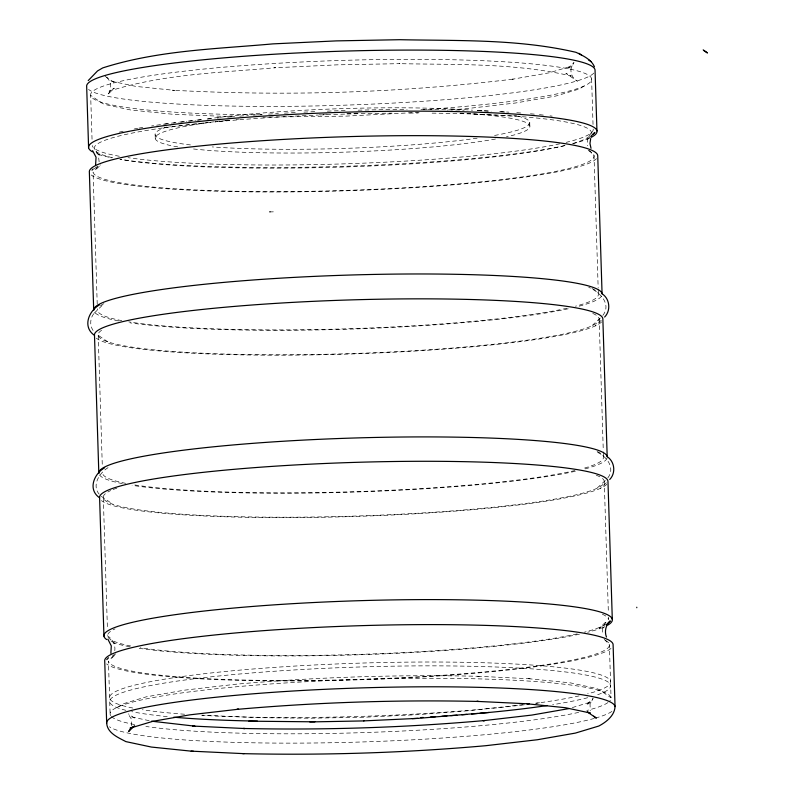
<?xml version="1.0" encoding="UTF-8"?>
<svg xmlns="http://www.w3.org/2000/svg" width="794" height="794" viewBox="0 0 794 794"><rect width="100%" height="100%" fill="white"/><g stroke="black" fill="none" stroke-linecap="round" stroke-linejoin="round"><path stroke-width="0.6" stroke-dasharray="3.97 2.98" d="M99.141 161.897L98.327 154.731L94.238 148.776M114.793 650.762C115.606 644.976 112.688 638.962 107.656 636.014L107.577 633.543M131.685 725.766L131.476 719.245L128.023 713.707M97.741 166.532L94.923 170.482L99.826 165.757M113.314 655.467L110.366 659.447L116.093 653.938M607.807 477.899C615.926 467.448 605.981 455.468 595.758 451.578M93.722 313.729C89.742 318.781 89.672 326.513 93.811 331.485M602.835 315.417C611.966 303.606 599.291 291.785 588.701 287.319M591.381 132.419L587.679 138.622L587.312 145.838M94.297 313.124L102.902 304.697M108.083 467.626C99.409 472.946 91.26 485.471 99.538 494.632M587.431 139.585L589.922 137.193M600.304 318.057L591.729 325.907M601.276 320.27L595.321 325.897M605.336 480.509L596.83 488.35M606.348 482.742L600.433 488.34M604.472 626.506L602.815 628.104L604.78 626.655A254.338 27.026 -1.8 0 1 587.659 632.262M584.186 85.98L579.422 88.948L555.919 96.014L515.564 102.992L466.038 108.718L447.518 110.148M117.532 707.156L122.931 703.871L146.364 696.814L184.397 690.175L236.096 684.2C316.369 677.093 397.03 674.503 477.601 676.26L479.209 676.329M601.177 626.664L599.311 628.173L606.666 621.097L602.775 627.359L602.388 634.714M572.276 707.583L591.659 701.747L586.26 705.032L593.138 698.402L590.041 704.149L590.24 710.67M167.415 123.755L162.532 124.34A250.626 26.629 -1.8 0 0 151.585 125.968M173.529 123.02L175.97 122.723M180.853 122.137L184.516 121.69M189.399 121.105L193.061 120.658M197.944 120.073L201.607 119.626M224.434 120.767L214.807 121.909A248.73 26.43 -1.8 0 1 318.583 115.031M225.635 120.619L230.449 120.053M236.473 119.338L238.875 119.05M164.001 127.784L207.83 122.623M522.998 704.685L467.835 710.799L417.813 714.669L363.563 717.27L309.65 718.223L258.904 717.677L201.765 715.156M535.682 703.206L540.248 702.68M419.123 112.341L345.43 116.142L262.943 117.115M234.736 116.817L172.844 114.267L130.772 110.009L105.225 104.55L102.406 103.468L90.665 95.33L92.084 140.607M528.288 678.672L570.36 682.86L595.837 688.309L598.805 689.381L611.052 697.807L610.655 685.371M477.601 676.26L530.581 678.781M472.688 113.909L515.534 116.212M477.482 110.455L489.749 111.15M500.796 111.775L506.929 112.123M149.143 720.674L131.427 716.893L134.404 717.975L128.36 713.856M107.855 341.837L97.096 334.542M96.57 152.964L100.451 155.614L98.396 154.364A254.338 27.026 -1.8 0 0 112.123 157.857M101.295 496.329L112.966 504.279M110.922 640.818L115.785 644.133L113.74 642.812A254.338 27.026 -1.8 0 0 130.087 646.802M604.165 639.319L609.375 644.529L610.536 681.52M589.009 150.364L594.011 155.584L598.16 287.716M591.599 78.844L593.058 125.343M598.2 288.956L598.358 293.899M599.142 318.771L603.281 450.674M603.321 451.905L603.48 456.838M604.244 481.214L608.353 612.114M608.512 617.057L608.591 619.528A250.626 26.629 -1.8 0 0 602.199 614.189M529.717 122.385L529.836 126.117M155.148 134.712L155.267 138.444M97.225 304.211L93.077 172.07A250.626 26.629 -1.8 0 0 377.309 189.18A250.626 26.629 -1.8 0 0 586.061 149.619M98.208 335.257L102.307 465.929M103.309 497.699L107.418 628.6M109.602 698.005L108.441 661.015A250.626 26.629 -1.8 0 0 389.437 678.265A250.626 26.629 -1.8 0 0 602.983 639.19M109.721 701.856L110.118 714.292M611.936 711.394A254.338 27.026 -1.8 0 1 595.579 718.054M594.339 718.401A254.338 27.026 -1.8 0 1 328.091 742.797A254.338 27.026 -1.8 0 1 109.433 726.768M593.178 129.015A250.626 26.629 -1.8 0 1 566.142 142.364M559.79 143.813A250.626 26.629 -1.8 0 1 127.963 157.649M119.338 156.259A250.626 26.629 -1.8 0 1 92.243 145.5M119.269 132.151A250.626 26.629 -1.8 0 1 123.626 131.139M134.255 128.956A250.626 26.629 -1.8 0 1 137.739 128.3M138.93 128.092A250.626 26.629 -1.8 0 1 143.843 127.229M164.695 124.043A250.626 26.629 -1.8 0 1 170.244 123.288M171.385 123.139A250.626 26.629 -1.8 0 1 178.352 122.256M179.533 122.107A250.626 26.629 -1.8 0 1 186.798 121.244M188.029 121.105A250.626 26.629 -1.8 0 1 195.542 120.261M196.813 120.132A250.626 26.629 -1.8 0 1 201.944 119.586M207.145 119.06A250.626 26.629 -1.8 0 1 213.725 118.425M217.149 118.098A250.626 26.629 -1.8 0 1 222.955 117.572M227.68 117.155A250.626 26.629 -1.8 0 1 233.684 116.658M239.778 116.162A250.626 26.629 -1.8 0 1 248.433 115.497M253.445 115.13A250.626 26.629 -1.8 0 1 262.268 114.525M268.61 114.108A250.626 26.629 -1.8 0 1 278.426 113.502M284.401 113.155A250.626 26.629 -1.8 0 1 296.519 112.5M303.874 112.143A250.626 26.629 -1.8 0 1 317.441 111.527M327.317 111.14A250.626 26.629 -1.8 0 1 346.968 110.485M358.104 110.177A250.626 26.629 -1.8 0 1 407.124 109.503M420.919 109.512A250.626 26.629 -1.8 0 1 464.192 110.177M477.234 110.594A250.626 26.629 -1.8 0 1 491.129 111.18M499.634 111.607A250.626 26.629 -1.8 0 1 508.964 112.162M516.755 112.688A250.626 26.629 -1.8 0 1 522.333 113.105M530.442 113.78A250.626 26.629 -1.8 0 1 534.352 114.138M539.404 114.644A250.626 26.629 -1.8 0 1 544.247 115.17M550.004 115.855A250.626 26.629 -1.8 0 1 552.207 116.132M518.016 116.152A187.404 19.91 -1.8 0 1 491.754 135.943M477.154 138.206A187.404 19.91 -1.8 0 1 212.296 146.92M190.471 144.925A187.404 19.91 -1.8 0 1 170.521 125.978M207.71 118.892A187.404 19.91 -1.8 0 1 472.569 110.177M478.067 110.594A187.404 19.91 -1.8 0 1 484.648 111.16M513.639 115.15A187.404 19.91 -1.8 0 1 516.983 115.894M460.083 113.115A187.404 19.91 -1.8 0 1 506.364 136.856M495.516 139.029A187.404 19.91 -1.8 0 1 191.751 148.786M177.717 146.87A187.404 19.91 -1.8 0 1 220.037 121.016M224.762 120.45A187.404 19.91 -1.8 0 1 228.394 120.033M589.376 136.32A248.73 26.43 -1.8 0 1 572.355 143.625M564.554 145.659A248.73 26.43 -1.8 0 1 341.41 167.087A248.73 26.43 -1.8 0 1 119.805 159.217M112.5 157.708A248.73 26.43 -1.8 0 1 213.487 122.028M319.833 114.981A248.73 26.43 -1.8 0 1 345.966 114.058M347.206 114.018A248.73 26.43 -1.8 0 1 392.077 113.145M409.367 113.056A248.73 26.43 -1.8 0 1 418.259 113.056M432.095 113.145A248.73 26.43 -1.8 0 1 590.2 135.526M94.268 168.933A250.626 26.629 -1.8 0 1 100.491 164.924M591.967 288.559A250.626 26.629 -1.8 0 1 575.402 306.216M566.966 308.251A250.626 26.629 -1.8 0 1 347.782 328.785A250.626 26.629 -1.8 0 1 128.707 321.848M121.879 320.647A250.626 26.629 -1.8 0 1 97.593 308.836M100.481 305.65A250.626 26.629 -1.8 0 1 106.406 302.554M592.751 313.432A250.626 26.629 -1.8 0 1 350.094 353.618A250.626 26.629 -1.8 0 1 103.964 328.914M597.088 451.498A250.626 26.629 -1.8 0 1 583.074 468.47M575.025 470.524A250.626 26.629 -1.8 0 1 354.511 491.675A250.626 26.629 -1.8 0 1 132.409 484.558M125.72 483.338A250.626 26.629 -1.8 0 1 102.545 473.323M596.294 475.249A250.626 26.629 -1.8 0 1 354.858 516.07A250.626 26.629 -1.8 0 1 110.723 490.553M113.145 489.531A250.626 26.629 -1.8 0 1 116.916 488.141M605.524 624.263A250.626 26.629 -1.8 0 1 584.315 632.193M577.198 633.88A250.626 26.629 -1.8 0 1 359.503 654.375A250.626 26.629 -1.8 0 1 140.399 647.706M130.831 646.028A250.626 26.629 -1.8 0 1 115.07 628.868M112.748 655.477A250.626 26.629 -1.8 0 1 115.855 653.869M132.787 708.03A250.626 26.629 -1.8 0 1 359.801 663.129A250.626 26.629 -1.8 0 1 587.59 693.847M579.154 695.881A250.626 26.629 -1.8 0 1 535.881 703.286M524.427 704.764A250.626 26.629 -1.8 0 1 201.954 715.344M184.615 714.233A250.626 26.629 -1.8 0 1 142.344 709.707M125.938 710.332A250.626 26.629 -1.8 0 1 359.493 666.99A250.626 26.629 -1.8 0 1 594.934 695.623M587.709 697.698A250.626 26.629 -1.8 0 1 552.634 704.695M167.266 716.605A250.626 26.629 -1.8 0 1 131.655 711.623M607.986 702.541A250.626 26.629 -1.8 0 1 586.776 710.481M578.667 712.387A250.626 26.629 -1.8 0 1 145.838 726.45M134.573 724.565A250.626 26.629 -1.8 0 1 111.22 716.347M110.684 715.662A250.626 26.629 -1.8 0 1 367.95 679.188A250.626 26.629 -1.8 0 1 609.028 701.737M611.033 648.39A254.338 27.026 -1.8 0 1 358.104 679.833A254.338 27.026 -1.8 0 1 106.575 663.893M579.471 634.188A254.338 27.026 -1.8 0 1 358.521 654.792A254.338 27.026 -1.8 0 1 137.173 648.003M606.745 484.271A254.338 27.026 -1.8 0 1 356.685 516.408A254.338 27.026 -1.8 0 1 101.443 500.587M607.013 458.287A254.338 27.026 -1.8 0 1 582.548 469.562M575.332 471.279A254.338 27.026 -1.8 0 1 354.412 492.072A254.338 27.026 -1.8 0 1 132.062 485.313M122.355 483.615A254.338 27.026 -1.8 0 1 99.032 474.137M601.644 321.828A254.338 27.026 -1.8 0 1 351.583 353.965A254.338 27.026 -1.8 0 1 96.342 338.145M601.485 296.142A254.338 27.026 -1.8 0 1 577.427 306.623M568.246 308.777A254.338 27.026 -1.8 0 1 129.968 322.83M118.534 320.925A254.338 27.026 -1.8 0 1 93.712 310.504M596.512 158.641A254.338 27.026 -1.8 0 1 346.452 190.778A254.338 27.026 -1.8 0 1 91.211 174.958M589.426 138.206A254.338 27.026 -1.8 0 1 572.315 143.813M565.1 145.53A254.338 27.026 -1.8 0 1 342.671 166.363A254.338 27.026 -1.8 0 1 120.351 159.326M593.823 73.068A254.338 27.026 -1.8 0 1 343.762 105.195A254.338 27.026 -1.8 0 1 88.521 89.375M261.673 114.822A250.626 26.629 -1.8 0 1 138.95 77.633A250.626 26.629 -1.8 0 1 543.493 65.088A250.626 26.629 -1.8 0 1 420.304 109.9M357.757 113.155A250.626 26.629 -1.8 0 1 345.469 113.592M326.979 114.128A250.626 26.629 -1.8 0 1 319.545 114.296M571.154 68.026C570.062 73.237 572.742 78.805 577.466 81.226L565.864 73.316L571.214 75.986C514.949 62.865 456.54 64.84 399.144 63.659L399.908 63.659L337.043 64.85L274.466 67.788L275.32 67.728C219.7 72.75 162.681 74.05 109.096 91.201L114.316 88.174L107.398 94.843C112.847 89.504 111.408 79.559 104.679 75.976L113.77 82.169L110.952 81.087L135.804 86.397L174.601 90.377L172.417 90.208C286.436 96.441 401.119 92.888 514.472 78.953L512.239 79.261L549.329 72.78L572.186 65.902L567.095 69.147L574.002 62.488L571.154 68.026M269.394 211.919L273.533 211.839L269.394 211.919"/><path stroke-width="1.19" d="M244.125 753.665L191.146 751.144L151.366 747.055L125.889 741.616C118.395 737.626 107.438 733.18 106.684 723.324L104.729 661.134A254.338 27.026 -1.8 0 1 354.511 625.871A254.338 27.026 -1.8 0 1 613.087 644.4L615.042 706.591C614.635 715.602 606.159 722.173 598.795 726.044L575.362 733.1L537.33 739.75L485.63 745.715C405.357 752.831 324.696 755.422 244.125 753.665L242.517 753.585M110.872 653.363L111.289 645.899L107.905 639.23M95.617 164.616L96.054 157.222L92.61 150.652M590.696 138.533L589.952 143.456L591.004 148.319M130.514 728.842L128.588 731.522L134.613 725.716M88.223 80.591L97.533 70.934L102.744 67.907C157.629 50.34 216.028 49.01 272.987 43.878L336.299 40.891L399.809 39.7C458.595 40.911 518.413 38.886 576.047 52.335C582.836 55.64 591.322 59.381 594.458 66.805M604.641 317.024C611.102 310.543 609.792 298.673 602.07 293.77A254.338 27.026 -1.8 0 0 347.157 275.121A254.338 27.026 -1.8 0 0 93.692 309.72M609.713 479.497C616.045 473.155 614.755 461.513 607.192 456.709A254.338 27.026 -1.8 0 0 348.616 438.179A254.338 27.026 -1.8 0 0 98.833 473.442L94.496 335.376C82.298 327.039 88.541 311.149 99.488 304.827M106.753 659.625L108.49 657.779M92.005 170.154L93.186 168.973M593.128 134.176L594.895 132.4L590.746 136.389M104.649 467.735C93.881 473.949 87.548 489.57 99.597 497.818A254.338 27.026 -1.8 0 1 349.38 462.555A254.338 27.026 -1.8 0 1 607.956 481.095L612.303 619.399M606.13 624.908L610.278 620.918C605.822 624.848 604.224 631.538 606.467 637.046M132.985 726.897L130.057 728.177L152.865 721.309L189.875 714.838L238.557 709.211L236.88 709.389C317.163 702.283 397.824 699.693 478.395 701.449L476.797 701.37L529.082 703.861L526.789 703.752L565.497 707.732L590.299 713.022L587.322 711.95L596.383 718.123L593.704 716.208M568.861 708.605L531.851 715.076L483.169 720.704L484.846 720.525C404.563 727.641 323.902 730.232 243.331 728.475L244.929 728.545L192.644 726.053L194.937 726.163L151.505 721.18M489.183 712.446L417.922 718.371L363.682 720.902M412.255 718.62L417.922 718.371M248.859 721.17L314.881 721.825M309.769 721.935L363.97 720.912M191.146 751.144L193.438 751.243M707.315 52.741L703.186 49.893M578.905 53.297L581.406 55.004M588.463 59.818L591.064 61.585M703.673 50.449L707.325 52.96M636.778 607.231L636.798 607.728M596.949 130.96L595.034 69.882A254.338 27.026 -1.8 0 0 336.458 51.352A254.338 27.026 -1.8 0 0 86.675 86.615L88.591 147.684M602.07 293.77L597.723 155.465A254.338 27.026 -1.8 0 0 339.147 136.925A254.338 27.026 -1.8 0 0 89.365 172.189L93.712 310.504M607.192 456.709L602.845 318.652A254.338 27.026 -1.8 0 0 344.268 300.112A254.338 27.026 -1.8 0 0 94.496 335.376M99.597 497.818L103.945 636.133M106.684 723.324A254.338 27.026 -1.8 0 1 356.466 688.061A254.338 27.026 -1.8 0 1 615.042 706.591M547.284 705.519A250.626 26.629 -1.8 0 1 479.943 713.3M477.591 713.498A250.626 26.629 -1.8 0 1 471.626 714.014M466.793 714.411A250.626 26.629 -1.8 0 1 461.89 714.799M456.947 715.186A250.626 26.629 -1.8 0 1 450.714 715.642M446.943 715.91A250.626 26.629 -1.8 0 1 441.901 716.257M435.559 716.684A250.626 26.629 -1.8 0 1 430.477 717.002M423.281 717.439A250.626 26.629 -1.8 0 1 420.899 717.577M257.415 721.101A250.626 26.629 -1.8 0 1 173.787 717.2M106.694 639.577A254.338 27.026 -1.8 0 1 363.007 600.582A254.338 27.026 -1.8 0 1 607.926 625.027M92.422 151.793A254.338 27.026 -1.8 0 1 348 112.123A254.338 27.026 -1.8 0 1 591.103 137.392"/></g></svg>
